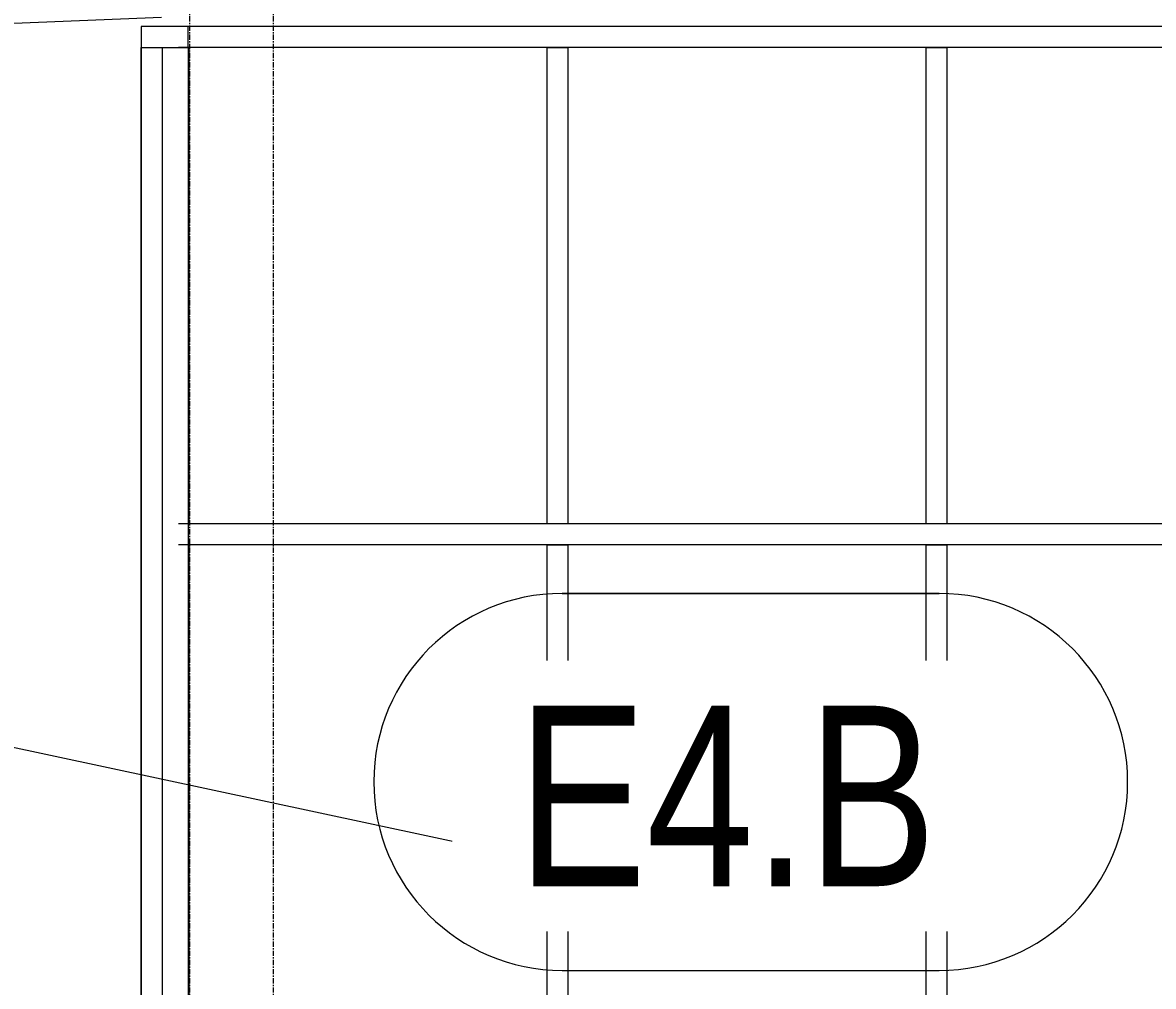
# Model space of a CAD drawing. Header units: inches. Extents: x 20207 to 40520, y -355 to 835.
# Drawn here: x 31381.5 to 31489.5, y 53.8 to 145.9 of the extents above; entities that cross this region are included whole.
import ezdxf

# ---------------------------------------------------------------- set-up
doc = ezdxf.new("R2010")
doc.units = ezdxf.units.IN
doc.header["$MEASUREMENT"] = 0
doc.linetypes.add('Grid Line 1_2_', pattern=[0.875, 0.5, -0.125, 0.125, -0.125])
for name, color, linetype, lineweight in [('A-ANNO-KEYN', 231, 'Continuous', 9), ('A-GLAZ-CURT', 52, 'Continuous', 13), ('A-GLAZ-CWMG', 51, 'Continuous', 13), ('A-WALL-IDEN', 211, 'Continuous', 9), ('S-BEAM', 12, 'Continuous', 13), ('S-GRID', 1, 'Continuous', 9)]:
    doc.layers.add(name, color=color, linetype=linetype, lineweight=lineweight)
doc.styles.add('Century Gothic', font='GOTHIC.TTF', dxfattribs={"width": 0.8, "height": 17.245342})

# ---------------------------------------------------------------- blocks, each defined once
blk = doc.blocks.new('Rectangular Mullion - Exterior 2_ x 4_5_-1274970-Elevation - East')
at = {"layer": 'A-GLAZ-CWMG'}
for p, q in [((-22799.93, 145.5), (-22799.93, 143.5)), ((-22795.43, 145.5), (-22799.93, 145.5)), ((-22795.43, 143.5), (-22795.43, 145.5)), ((-22799.93, 143.5), (-22795.43, 143.5))]:
    blk.add_line(p, q, dxfattribs=at)
blk = doc.blocks.new('Rectangular Mullion - Exterior 2_ x 4_5_-1142350-Elevation - East')
at = {"layer": 'A-GLAZ-CWMG'}
for p, q in [((-22799.93, 2), (-22799.93, 97)), ((-22795.43, 97), (-22795.43, 2)), ((-22795.43, 2), (-22799.93, 2))]:
    blk.add_line(p, q, dxfattribs=at)
blk = doc.blocks.new('Rectangular Mullion - Exterior 2_ x 4_5_-1142351-Elevation - East')
at = {"layer": 'A-GLAZ-CWMG'}
for p, q in [((-22799.93, 143.5), (-22795.43, 143.5)), ((-22799.93, 97), (-22799.93, 143.5)), ((-22795.43, 143.5), (-22795.43, 97))]:
    blk.add_line(p, q, dxfattribs=at)
blk = doc.blocks.new('System Panel - INSULATED LOW-E GLAZING _SEE ELEVATIONS FOR U-FACTOR_ SHGC_ _ LT_-827433-Elevation - East')
at = {"layer": 'A-GLAZ-CURT'}
blk.add_line((-22795.37, 96), (-22795.37, 2), dxfattribs=at)
blk = doc.blocks.new('System Panel - INSULATED LOW-E GLAZING _SEE ELEVATIONS FOR U-FACTOR_ SHGC_ _ LT_-1142338-Elevation - East')
at = {"layer": 'A-GLAZ-CURT'}
blk.add_line((-22795.37, 143.5), (-22795.37, 98), dxfattribs=at)
blk = doc.blocks.new('Rectangular Mullion - Exterior 2_ x 4_5_-769201-Elevation - East')
at = {"layer": 'A-GLAZ-CWMG'}
for p, q in [((-22723.99, 145.5), (-22760.18, 145.5)), ((-22723.99, 143.5), (-22760.18, 143.5))]:
    blk.add_line(p, q, dxfattribs=at)
blk = doc.blocks.new('Rectangular Mullion - Exterior 2_ x 4_5_-1142339-Elevation - East')
at = {"layer": 'A-GLAZ-CWMG'}
for p, q in [((-22799.93, 97), (-22799.93, 2)), ((-22797.93, 97), (-22797.93, 2)), ((-22797.93, 2), (-22799.93, 2))]:
    blk.add_line(p, q, dxfattribs=at)
blk = doc.blocks.new('Rectangular Mullion - Exterior 2_ x 4_5_-1142340-Elevation - East')
at = {"layer": 'A-GLAZ-CWMG'}
for p, q in [((-22799.93, 143.5), (-22797.93, 143.5)), ((-22799.93, 143.5), (-22799.93, 97)), ((-22797.93, 143.5), (-22797.93, 97))]:
    blk.add_line(p, q, dxfattribs=at)
blk = doc.blocks.new('Rectangular Mullion - Exterior 2_ x 4_5_-1135295-Elevation - East')
at = {"layer": 'A-GLAZ-CWMG'}
for p, q in [((-22689.93, 98), (-22723.99, 98)), ((-22689.93, 98), (-22689.93, 96)), ((-22689.93, 96), (-22723.99, 96))]:
    blk.add_line(p, q, dxfattribs=at)
blk = doc.blocks.new('Rectangular Mullion - Exterior 2_ x 4_5_-769423-Elevation - East')
at = {"layer": 'A-GLAZ-CWMG'}
for p, q in [((-22760.18, 98), (-22796.37, 98)), ((-22760.18, 96), (-22796.37, 96))]:
    blk.add_line(p, q, dxfattribs=at)
blk = doc.blocks.new('Rectangular Mullion - Exterior 2_ x 4_5_-1115231-Elevation - East')
at = {"layer": 'A-GLAZ-CWMG'}
for p, q in [((-22761.18, 96), (-22759.18, 96)), ((-22761.18, 96), (-22761.18, 2)), ((-22759.18, 96), (-22759.18, 2)), ((-22759.18, 2), (-22761.18, 2))]:
    blk.add_line(p, q, dxfattribs=at)
blk = doc.blocks.new('Rectangular Mullion - Exterior 2_ x 4_5_-1142334-Elevation - East')
at = {"layer": 'A-GLAZ-CWMG'}
for p, q in [((-22761.18, 143.5), (-22759.18, 143.5)), ((-22761.18, 143.5), (-22761.18, 98)), ((-22759.18, 143.5), (-22759.18, 98)), ((-22759.18, 98), (-22761.18, 98))]:
    blk.add_line(p, q, dxfattribs=at)
blk = doc.blocks.new('Rectangular Mullion - Exterior 2_ x 4_5_-1135297-Elevation - East')
at = {"layer": 'A-GLAZ-CWMG'}
for p, q in [((-22687.93, 145.5), (-22723.99, 145.5)), ((-22687.93, 145.5), (-22687.93, 143.5)), ((-22687.93, 143.5), (-22723.99, 143.5))]:
    blk.add_line(p, q, dxfattribs=at)
blk = doc.blocks.new('Rectangular Mullion - Exterior 2_ x 4_5_-1135298-Elevation - East')
at = {"layer": 'A-GLAZ-CWMG'}
for p, q in [((-22723.99, 98), (-22760.18, 98)), ((-22723.99, 96), (-22760.18, 96))]:
    blk.add_line(p, q, dxfattribs=at)
blk = doc.blocks.new('Rectangular Mullion - Exterior 2_ x 4_5_-827464-Elevation - East')
at = {"layer": 'A-GLAZ-CWMG'}
for p, q in [((-22724.99, 96), (-22722.99, 96)), ((-22724.99, 96), (-22724.99, 2)), ((-22722.99, 96), (-22722.99, 2)), ((-22722.99, 2), (-22724.99, 2))]:
    blk.add_line(p, q, dxfattribs=at)
blk = doc.blocks.new('Rectangular Mullion - Exterior 2_ x 4_5_-1142356-Elevation - East')
at = {"layer": 'A-GLAZ-CWMG'}
for p, q in [((-22724.99, 143.5), (-22722.99, 143.5)), ((-22724.99, 143.5), (-22724.99, 98)), ((-22722.99, 143.5), (-22722.99, 98)), ((-22722.99, 98), (-22724.99, 98))]:
    blk.add_line(p, q, dxfattribs=at)
blk = doc.blocks.new('Dimension Lumber - 5_5 x 7_5 Glulam-1730133-Elevation - East')
at = {"layer": 'S-BEAM'}
for p, q in [((-22879.29, 150.51), (-22797.99, 153.89)), ((-22878.98, 143.01), (-22879.29, 150.51)), ((-22878.98, 143.01), (-22797.99, 146.39))]:
    blk.add_line(p, q, dxfattribs=at)
blk = doc.blocks.new('Wall Tag - 1_4_-1369832-Elevation - East')
at = {"layer": 'A-WALL-IDEN', "color": 153}
for p, q in [((-21033.47, 164.65), (-20997.47, 164.65)), ((-20997.47, 164.65), (-21033.47, 164.65)), ((-21033.47, 128.65), (-20997.47, 128.65)), ((-21033.47, 128.65), (-20997.47, 128.65))]:
    blk.add_line(p, q, dxfattribs=at)
for centre, start, end in [((-21033.47, 146.65), 90, 270), ((-21033.47, 146.65), 90, 270), ((-20997.47, 146.65), 270, 90), ((-20997.47, 146.65), 270, 90)]:
    blk.add_arc(centre, 18, start, end, dxfattribs=at)

msp = doc.modelspace()

# ---------------------------------------------------------------- linework, layer by layer
at = {"layer": 'A-ANNO-KEYN', "color": 153}
msp.add_line((31450.88, 61.6), (31235.65, 107.63), dxfattribs=at)
at = {"layer": 'S-GRID', "linetype": 'Grid Line 1_2_'}
for p, q in [((31397.49, -273.16), (31397.49, 738.66)), ((31397.49, -273.16), (31397.49, 738.66)), ((31405.49, -273.16), (31405.49, 738.66)), ((31405.49, -273.16), (31405.49, 738.66))]:
    msp.add_line(p, q, dxfattribs=at)

# ---------------------------------------------------------------- block references
at = {"layer": 'A-GLAZ-CURT'}
for name in ['System Panel - INSULATED LOW-E GLAZING _SEE ELEVATIONS FOR U-FACTOR_ SHGC_ _ LT_-1142338-Elevation - East', 'System Panel - INSULATED LOW-E GLAZING _SEE ELEVATIONS FOR U-FACTOR_ SHGC_ _ LT_-827433-Elevation - East']:
    msp.add_blockref(name, (54192.79, 0), dxfattribs=at)
at = {"layer": 'A-GLAZ-CWMG'}
for name, p in [('Rectangular Mullion - Exterior 2_ x 4_5_-1274970-Elevation - East', (54192.79, 0)), ('Rectangular Mullion - Exterior 2_ x 4_5_-769201-Elevation - East', (54156.6, 0)), ('Rectangular Mullion - Exterior 2_ x 4_5_-769201-Elevation - East', (54192.79, 0)), ('Rectangular Mullion - Exterior 2_ x 4_5_-1135297-Elevation - East', (54192.79, 0)), ('Rectangular Mullion - Exterior 2_ x 4_5_-1142351-Elevation - East', (54192.79, 0)), ('Rectangular Mullion - Exterior 2_ x 4_5_-1142340-Elevation - East', (54192.79, 0)), ('Rectangular Mullion - Exterior 2_ x 4_5_-1142334-Elevation - East', (54192.79, 0)), ('Rectangular Mullion - Exterior 2_ x 4_5_-1142356-Elevation - East', (54192.79, 0)), ('Rectangular Mullion - Exterior 2_ x 4_5_-769423-Elevation - East', (54192.79, 0)), ('Rectangular Mullion - Exterior 2_ x 4_5_-1135298-Elevation - East', (54192.79, 0)), ('Rectangular Mullion - Exterior 2_ x 4_5_-1135295-Elevation - East', (54192.79, 0)), ('Rectangular Mullion - Exterior 2_ x 4_5_-1142350-Elevation - East', (54192.79, 0)), ('Rectangular Mullion - Exterior 2_ x 4_5_-1142339-Elevation - East', (54192.79, 0)), ('Rectangular Mullion - Exterior 2_ x 4_5_-1115231-Elevation - East', (54192.79, 0)), ('Rectangular Mullion - Exterior 2_ x 4_5_-827464-Elevation - East', (54192.79, 0))]:
    msp.add_blockref(name, p, dxfattribs=at)
at = {"layer": 'A-WALL-IDEN', "color": 153}
msp.add_blockref('Wall Tag - 1_4_-1369832-Elevation - East', (52466.54, -73.31), dxfattribs=at)
at = {"layer": 'S-BEAM'}
msp.add_blockref('Dimension Lumber - 5_5 x 7_5 Glulam-1730133-Elevation - East', (54192.79, 0), dxfattribs=at)

# ---------------------------------------------------------------- next in the draw order: texts
at = {"layer": 'A-WALL-IDEN', "insert": (31448.8, 80.62), "char_height": 17.245, "width": 43.848, "attachment_point": 2, "line_spacing_factor": 0.984117, "style": 'Century Gothic', "bg_fill": 3, "box_fill_scale": 1.25, "bg_fill_color": 0, "bg_fill_transparency": 0}
msp.add_mtext('E4.B', dxfattribs=at)

doc.saveas('drawing.dxf')
